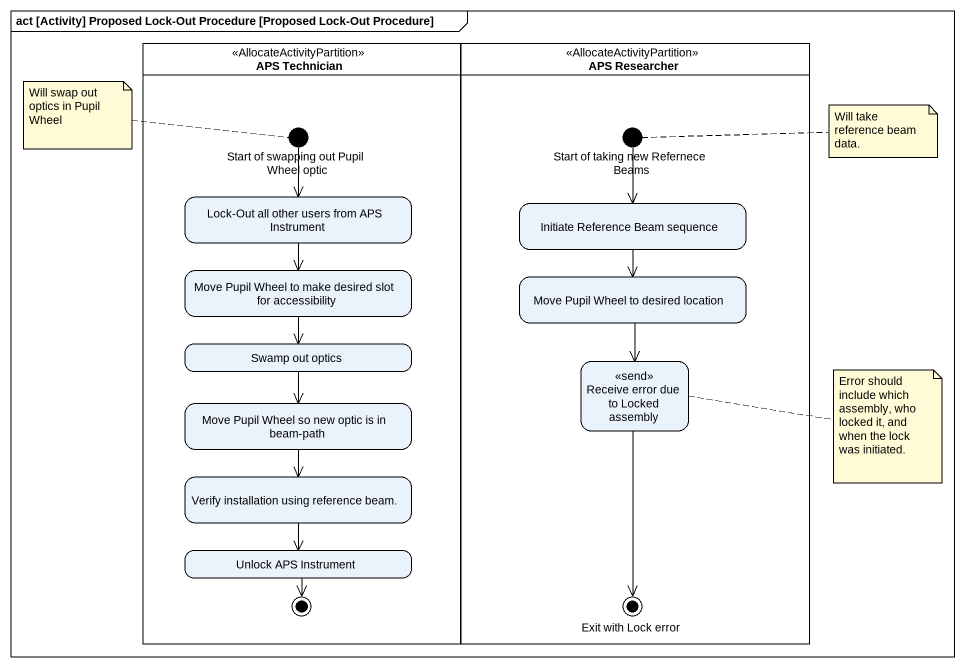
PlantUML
@startuml
mainframe act [Activity] Proposed Lock-Out Procedure [Proposed Lock-Out Procedure]
hide empty description
state "APS Technician" as APS_Technician <<AllocateActivityPartition>> {
  state "Start of swapping out Pupil Wheel optic" as Start_of_swapping_out_Pupil <<start>>
  state "Lock-Out all other users from APS Instrument" as Lock_Out_all_other_users
  state "Move Pupil Wheel to make desired slot for accessibility" as Move_Pupil_Wheel_to_make
  state "Swamp out optics" as Swamp_out_optics
  state "Move Pupil Wheel so new optic is in beam-path" as Move_Pupil_Wheel_so_new
  state "Verify installation using reference beam." as Verify_installation_using
  state "Unlock APS Instrument" as Unlock_APS_Instrument
  Unlock_APS_Instrument --> [*]
}
state "APS Researcher" as APS_Researcher <<AllocateActivityPartition>> {
  state "Start of taking new Refernece Beams" as Start_of_taking_new <<start>>
  state "Initiate Reference Beam sequence" as Initiate_Reference_Beam
  state "Move Pupil Wheel to desired location" as Move_Pupil_Wheel_to_desired
  state "Receive error due to Locked assembly" as Receive_error_due_to_Locked <<send>>
  state "Exit with Lock error" as Exit_with_Lock_error <<end>>
}
Start_of_swapping_out_Pupil --> Lock_Out_all_other_users
Start_of_taking_new --> Initiate_Reference_Beam
Lock_Out_all_other_users --> Move_Pupil_Wheel_to_make
Initiate_Reference_Beam --> Move_Pupil_Wheel_to_desired
Move_Pupil_Wheel_to_make --> Swamp_out_optics
Move_Pupil_Wheel_to_desired --> Receive_error_due_to_Locked
Swamp_out_optics --> Move_Pupil_Wheel_so_new
Receive_error_due_to_Locked --> Exit_with_Lock_error
Move_Pupil_Wheel_so_new --> Verify_installation_using
Verify_installation_using --> Unlock_APS_Instrument
note left of Start_of_swapping_out_Pupil : Will swap out optics in Pupil Wheel
note right of Start_of_taking_new : Will take reference beam data.
note right of Receive_error_due_to_Locked : Error should include which assembly, who locked it, and when the lock was initiated.
@enduml
